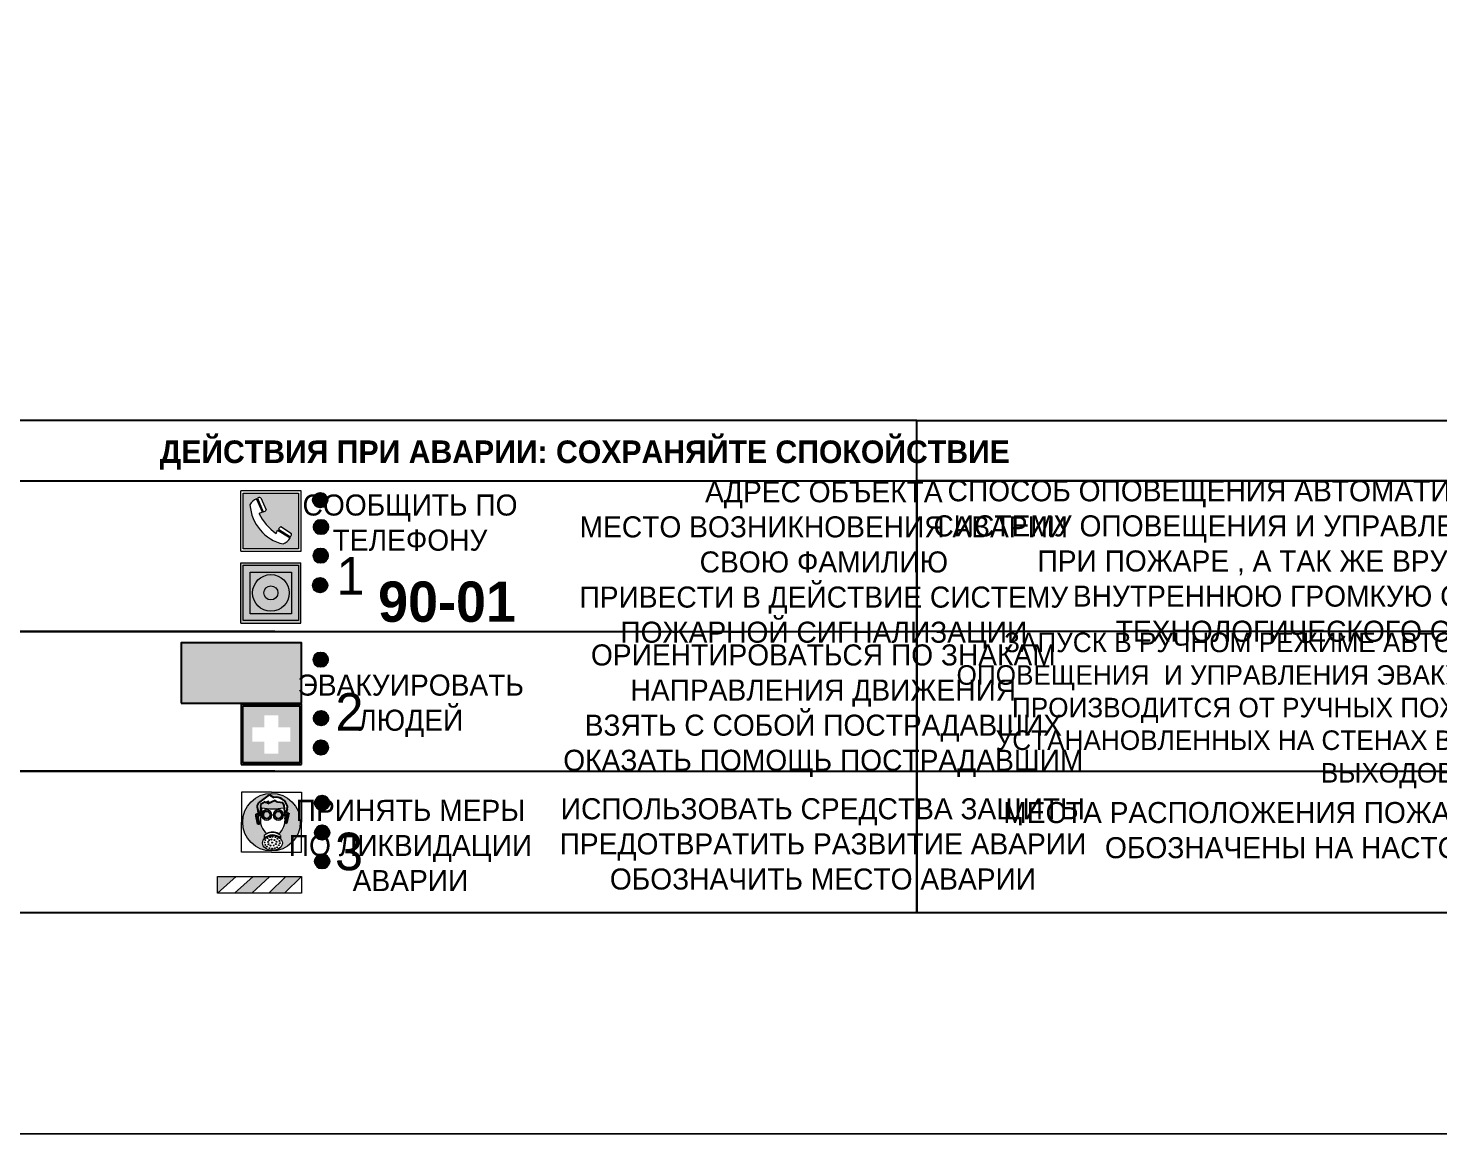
# Model space of a CAD drawing. Header units: millimetres. Extents: x 13810 to 67229, y 12374 to 21950.
# Drawn here: x 32982.2 to 33169.7, y 15334.7 to 15482.9 of the extents above; entities that cross this region are included whole.
import ezdxf

# ---------------------------------------------------------------- set-up
doc = ezdxf.new("R2010")
doc.units = ezdxf.units.MM
doc.styles.add('обычный', font='arial.ttf')

# ---------------------------------------------------------------- blocks, each defined once
blk = doc.blocks.new('A$C38D26F80')
h = blk.add_hatch(color=5)
h.dxf.hatch_style = 1
h.paths.add_polyline_path([(-8.77, -4.48, 1), (-0.19, -4.48, 1)])
h.paths.add_polyline_path([(-6.75, -3.58), (-6.75, -3.31), (-6.62, -3.22), (-6.5, -3.22), (-6.42, -3.3), (-6.39, -3.28), (-6.59, -2.23), (-6.59, -2.01), (-6.38, -1.58), (-4.76, -0.4), (-4.13, -0.79, -0.362848), (-2.1, -2.1, -0.201049), (-2.17, -2.48, 0.085434), (-2.26, -3.13), (-1.9, -3.16), (-2.25, -4.7), (-2.4, -4.59), (-2.43, -4.34), (-2.36, -4.34), (-2.14, -3.34), (-2.47, -3.42), (-2.58, -1.95), (-2.77, -1.58), (-3.58, -1.52), (-3.92, -1.26), (-5.05, -1.73), (-4.87, -1.39), (-5.41, -1.6), (-5.41, -1.46), (-6.13, -1.87), (-6.18, -3.5), (-6.56, -3.47), (-6.37, -4.59), (-6.16, -4.43), (-6.16, -4.66), (-6.36, -4.79), (-6.37, -4.8), (-6.51, -4.76)], flags=16)
h.paths.add_polyline_path([(-6.51, -4.76), (-6.36, -4.79), (-6.37, -4.8)], flags=0)
h.paths.add_polyline_path([(-5.92, -2.34, 0.089508), (-2.67, -2.35), (-2.48, -3.88, -0.268602), (-3.4, -6.18, 0.262449), (-5.2, -6.18, -0.268602), (-6.11, -3.88)], flags=16)
edge = h.paths.add_edge_path(flags=16)
edge.add_ellipse((-5.19, -3.41), major_axis=(0, 0.842), ratio=0.848992, start_angle=0, end_angle=360)
edge = h.paths.add_edge_path(flags=0)
edge.add_ellipse((-5.19, -3.39), major_axis=(0, 0.665), ratio=0.853798, start_angle=0, end_angle=360)
edge = h.paths.add_edge_path(flags=0)
edge.add_ellipse((-5.19, -3.4), major_axis=(0, 0.528), ratio=0.864094, start_angle=0, end_angle=360)
edge = h.paths.add_edge_path(flags=16)
edge.add_ellipse((-3.47, -3.4), major_axis=(0, 0.842), ratio=0.848992, start_angle=0, end_angle=360)
h.paths.add_polyline_path([(-3.13, -6.45), (-3.13, -6.84, 0.383174), (-5.57, -6.85), (-5.57, -6.49, -0.369952)], flags=16)
edge = h.paths.add_edge_path(flags=0)
edge.add_ellipse((-3.47, -3.39), major_axis=(0, 0.665), ratio=0.853798, start_angle=0, end_angle=360)
edge = h.paths.add_edge_path(flags=0)
edge.add_ellipse((-3.47, -3.4), major_axis=(0, 0.528), ratio=0.864094, start_angle=0, end_angle=360)
edge = h.paths.add_edge_path(flags=16)
edge.add_ellipse((-4.34, -7.57), major_axis=(-1.48, 0), ratio=0.744955, start_angle=0, end_angle=360)
h.paths.add_polyline_path([(-5.01, -6.85, -1), (-5.15, -6.85, -1)], flags=0)
h.paths.add_polyline_path([(-5.33, -7.14, -1), (-5.47, -7.14, -1)], flags=0)
h.paths.add_polyline_path([(-4.61, -6.71, -1), (-4.74, -6.71, -1)], flags=16)
h.paths.add_polyline_path([(-5.43, -7.51, -1), (-5.57, -7.51, -1)], flags=0)
h.paths.add_polyline_path([(-4.26, -6.67, -1), (-4.4, -6.67, -1)], flags=16)
h.paths.add_polyline_path([(-4.74, -7.14, -1), (-4.88, -7.14, -1)], flags=0)
h.paths.add_polyline_path([(-4.93, -7.43, -1), (-5.07, -7.43, -1)], flags=0)
h.paths.add_polyline_path([(-4.41, -7.07, -1), (-4.54, -7.07, -1)], flags=0)
h.paths.add_polyline_path([(-5.33, -7.87, -1), (-5.46, -7.87, -1)], flags=0)
h.paths.add_polyline_path([(-3.8, -6.71, -1), (-3.94, -6.71, -1)], flags=16)
h.paths.add_polyline_path([(-4.85, -7.78, -1), (-4.98, -7.78, -1)], flags=0)
h.paths.add_polyline_path([(-3.96, -7.14, -1), (-4.1, -7.14, -1)], flags=0)
h.paths.add_polyline_path([(-4.33, -7.53, -1), (-4.47, -7.53, -1)], flags=0)
h.paths.add_polyline_path([(-5.09, -8.12, -1), (-5.23, -8.12, -1)], flags=0)
h.paths.add_polyline_path([(-3.5, -6.94, -1), (-3.64, -6.94, -1)], flags=0)
h.paths.add_polyline_path([(-4.54, -7.97, -1), (-4.68, -7.97, -1)], flags=0)
h.paths.add_polyline_path([(-3.66, -7.39, -1), (-3.8, -7.39, -1)], flags=0)
h.paths.add_polyline_path([(-4.73, -8.35, -1), (-4.86, -8.35, -1)], flags=0)
h.paths.add_polyline_path([(-4.09, -7.96, -1), (-4.23, -7.96, -1)], flags=0)
h.paths.add_polyline_path([(-3.77, -7.74, -1), (-3.91, -7.74, -1)], flags=0)
h.paths.add_polyline_path([(-3.22, -7.27, -1), (-3.35, -7.27, -1)], flags=0)
h.paths.add_polyline_path([(-4.34, -8.4, -1), (-4.47, -8.4, -1)], flags=0)
h.paths.add_polyline_path([(-3.16, -7.61, -1), (-3.3, -7.61, -1)], flags=0)
h.paths.add_polyline_path([(-3.9, -8.35, -1), (-4.04, -8.35, -1)], flags=0)
h.paths.add_polyline_path([(-3.32, -7.91, -1), (-3.46, -7.91, -1)], flags=0)
h.paths.add_polyline_path([(-3.55, -8.23, -1), (-3.69, -8.23, -1)], flags=0)
at = {"color": 5, "lineweight": 5}
for p, q in [((-4.48, 0), (-8.96, 0)), ((-8.96, 0), (-8.96, -4.48)), ((-4.48, 0), (0, 0)), ((0, 0), (0, -4.48)), ((-6.59, -2.01), (-6.38, -1.58)), ((-6.59, -2.23), (-6.59, -2.01)), ((-6.38, -1.58), (-4.76, -0.4)), ((-6.13, -1.87), (-6.18, -3.5)), ((-5.41, -1.46), (-6.13, -1.87)), ((-4.87, -1.39), (-5.41, -1.6)), ((-5.41, -1.6), (-5.41, -1.46)), ((-3.92, -1.26), (-5.05, -1.73)), ((-5.05, -1.73), (-4.87, -1.39)), ((-4.76, -0.4), (-4.13, -0.79)), ((-3.58, -1.52), (-3.92, -1.26)), ((-2.77, -1.58), (-3.58, -1.52)), ((-2.58, -1.95), (-2.77, -1.58)), ((-2.47, -3.42), (-2.58, -1.95)), ((-6.75, -3.31), (-6.62, -3.22)), ((-6.75, -3.58), (-6.75, -3.31)), ((-6.51, -4.76), (-6.75, -3.58)), ((-6.62, -3.22), (-6.5, -3.22)), ((-6.39, -3.28), (-6.59, -2.23)), ((-6.18, -3.5), (-6.56, -3.47)), ((-6.56, -3.47), (-6.37, -4.59)), ((-6.5, -3.22), (-6.42, -3.3)), ((-6.42, -3.3), (-6.39, -3.28)), ((-5.92, -2.34), (-6.11, -3.88)), ((-2.67, -2.34), (-2.48, -3.88)), ((-2.14, -3.34), (-2.47, -3.42)), ((-2.36, -4.34), (-2.14, -3.34)), ((-1.9, -3.16), (-2.26, -3.13)), ((-2.25, -4.7), (-1.9, -3.16)), ((-8.96, -8.96), (-8.96, -4.48)), ((-6.37, -4.8), (-6.51, -4.76)), ((-6.37, -4.59), (-6.16, -4.43)), ((-6.16, -4.66), (-6.37, -4.8)), ((-6.16, -4.43), (-6.16, -4.66)), ((-2.43, -4.34), (-2.4, -4.59)), ((-2.43, -4.34), (-2.36, -4.34)), ((-2.4, -4.59), (-2.25, -4.7)), ((0, -8.96), (0, -4.48)), ((-5.57, -6.49), (-5.57, -6.85)), ((-3.13, -6.45), (-3.13, -6.84)), ((-4.48, -8.96), (-8.96, -8.96)), ((-4.48, -8.96), (0, -8.96))]:
    blk.add_line(p, q, dxfattribs=at)
at = {"color": 5}
for p, q in [((-6.59, -2.01), (-6.38, -1.58)), ((-6.59, -2.23), (-6.59, -2.01)), ((-6.38, -1.58), (-4.76, -0.4)), ((-6.13, -1.87), (-6.18, -3.5)), ((-5.41, -1.46), (-6.13, -1.87)), ((-4.87, -1.39), (-5.41, -1.6)), ((-5.41, -1.6), (-5.41, -1.46)), ((-3.92, -1.26), (-5.05, -1.73)), ((-5.05, -1.73), (-4.87, -1.39)), ((-4.76, -0.4), (-4.13, -0.79)), ((-3.58, -1.52), (-3.92, -1.26)), ((-2.77, -1.58), (-3.58, -1.52)), ((-2.58, -1.95), (-2.77, -1.58)), ((-2.47, -3.42), (-2.58, -1.95)), ((-6.75, -3.31), (-6.62, -3.22)), ((-6.75, -3.58), (-6.75, -3.31)), ((-6.51, -4.76), (-6.75, -3.58)), ((-6.62, -3.22), (-6.5, -3.22)), ((-6.39, -3.28), (-6.59, -2.23)), ((-6.18, -3.5), (-6.56, -3.47)), ((-6.56, -3.47), (-6.37, -4.59)), ((-6.5, -3.22), (-6.42, -3.3)), ((-6.42, -3.3), (-6.39, -3.28)), ((-2.14, -3.34), (-2.47, -3.42)), ((-2.36, -4.34), (-2.14, -3.34)), ((-2.26, -3.13), (-1.9, -3.16)), ((-1.9, -3.16), (-2.25, -4.7)), ((-6.37, -4.8), (-6.51, -4.76)), ((-6.36, -4.79), (-6.51, -4.76)), ((-6.37, -4.59), (-6.16, -4.43)), ((-6.16, -4.66), (-6.37, -4.8)), ((-6.16, -4.66), (-6.36, -4.79)), ((-6.16, -4.43), (-6.16, -4.66)), ((-2.4, -4.59), (-2.43, -4.34)), ((-2.43, -4.34), (-2.36, -4.34)), ((-2.25, -4.7), (-2.4, -4.59))]:
    blk.add_line(p, q, dxfattribs=at)
at = {"color": 5, "lineweight": 5}
for centre, radius in [((-4.48, -4.48), 4.29), ((-5.5, -7.51), 0.0678), ((-5.4, -7.14), 0.0678), ((-5.4, -7.87), 0.0678), ((-5.16, -8.12), 0.0678), ((-5.08, -6.85), 0.0678), ((-5, -7.43), 0.0678), ((-4.91, -7.78), 0.0678), ((-4.81, -7.14), 0.0678), ((-4.79, -8.35), 0.0678), ((-4.67, -6.71), 0.0678), ((-4.61, -7.97), 0.0678), ((-4.47, -7.07), 0.0678), ((-4.4, -7.53), 0.0678), ((-4.4, -8.4), 0.0678), ((-4.33, -6.67), 0.0678), ((-4.16, -7.96), 0.0678), ((-4.03, -7.14), 0.0678), ((-3.97, -8.35), 0.0678), ((-3.87, -6.71), 0.0678), ((-3.84, -7.74), 0.0678), ((-3.73, -7.39), 0.0678), ((-3.62, -8.23), 0.0678), ((-3.57, -6.94), 0.0678), ((-3.39, -7.91), 0.0678), ((-3.28, -7.27), 0.0678), ((-3.23, -7.61), 0.0678)]:
    blk.add_circle(centre, radius, dxfattribs=at)
at = {"color": 5}
for centre, radius, start, end in [((-3.89, -2.66), 1.88, 17.387, 97.1599), ((-2.6, -2.2), 0.511, 326.3906, 11.8614), ((-0.35, -3.07), 1.91, 162.2553, 181.7878)]:
    blk.add_arc(centre, radius, start, end, dxfattribs=at)
at = {"color": 5, "lineweight": 5}
for centre, radius, start, end in [((-2.6, -2.2), 0.513, 326.4781, 11.7739), ((-3.66, -4.24), 2.47, 171.573, 231.7124), ((-4.28, 6.66), 9.15, 259.6987, 280.1569), ((-4.93, -4.24), 2.47, 308.2876, 8.427), ((-0.47, -3.05), 1.79, 161.5846, 182.4584), ((-4.33, -7.88), 1.87, 50.358, 131.5662), ((-4.3, -7.78), 1.83, 60.5889, 119.4111), ((-4.34, -8.2), 1.82, 48.4943, 132.3565)]:
    blk.add_arc(centre, radius, start, end, dxfattribs=at)
for centre, major_axis, ratio in [((-5.19, -3.41), (0, 0.842), 0.848992), ((-5.19, -3.39), (0, 0.665), 0.853798), ((-5.19, -3.4), (0, 0.528), 0.864094), ((-3.47, -3.4), (0, 0.842), 0.848992), ((-3.47, -3.39), (0, 0.665), 0.853798), ((-3.47, -3.4), (0, 0.528), 0.864094), ((-4.34, -7.57), (-1.48, 0), 0.744955)]:
    blk.add_ellipse(centre, major_axis=major_axis, ratio=ratio, dxfattribs=at)
blk = doc.blocks.new('A$C47DD6509')
at = {"lineweight": 5}
for points in [[(-8.69, 0), (-11.19, 0), (-11.19, -2.22)], [(-4.22, 0), (-6.45, 0), (-8.91, -2.22), (-6.61, -2.22)], [(0, 0), (-2.09, 0), (-4.36, -2.22), (-2.29, -2.22)]]:
    blk.add_hatch(color=242, dxfattribs=at).paths.add_polyline_path(points)
at = {"color": 242, "lineweight": 5}
for p, q in [((-11.19, -2.22), (-8.69, 0)), ((-11.19, -2.22), (-11.19, 0)), ((-11.19, 0), (-8.69, 0)), ((-11.19, 0), (0, 0)), ((-8.91, -2.22), (-6.45, 0)), ((-6.61, -2.22), (-4.22, 0)), ((-4.36, -2.22), (-2.09, 0)), ((-2.29, -2.22), (0, 0)), ((0, 0), (0, -2.22)), ((0, -2.22), (-11.19, -2.22))]:
    blk.add_line(p, q, dxfattribs=at)
blk = doc.blocks.new('A$C32E8229D')
at = {"true_color": 0xffffff}
blk.add_hatch(color=7, dxfattribs=at).paths.add_polyline_path([(0, 0), (0, -8), (16, -8), (16, 0)])
h = blk.add_hatch(color=126)
h.paths.add_polyline_path([(0.2, -0.2), (15.8, -0.2), (15.8, -7.8), (0.2, -7.8)])
h.paths.add_polyline_path([(13.49, -2.05), (12.08, -2.05), (11.37, -2.63, 0.162397), (11.29, -2.84), (11.29, -3.63), (10.35, -3.63), (10.35, -4.05), (11.68, -4.05), (11.68, -3.48), (12.26, -4.28), (11.29, -5.1), (11.29, -6.78), (11.85, -6.78), (11.85, -5.44), (12.8, -4.64), (12.8, -5.94), (14.46, -5.94), (14.46, -5.39), (13.45, -5.39), (13.45, -3.97), (12.46, -2.59), (13.15, -2.59), (13.69, -3.34), (14.18, -3)], flags=16)
h.paths.add_polyline_path([(10.74, -1.82, 1), (11.8, -1.82, 1)], flags=16)
h.paths.add_polyline_path([(9.39, -3.59), (5.99, -3.59), (6.56, -3.03), (5.91, -3.03), (5.1, -3.83), (5.91, -4.64), (6.56, -4.64), (5.99, -4.09), (9.39, -4.09)], flags=16)
h.paths.add_polyline_path([(4.29, -1.08), (1.72, -1.08), (1.72, -6.6), (4.29, -6.6)], flags=16)
at = {"color": 126}
blk.add_lwpolyline([(16, -8), (0, -8), (0, 0), (16, 0)], close=True, dxfattribs=at)
blk = doc.blocks.new('A$C18900ED3')
h = blk.add_hatch(color=126)
h.paths.add_polyline_path([(-0.18, -0.18), (-7.02, -0.18), (-7.02, -7.02), (-0.18, -7.02)])
h.paths.add_polyline_path([(-5.89, -4.46), (-5.89, -2.77), (-4.46, -2.77), (-4.46, -1.31), (-2.77, -1.31), (-2.77, -2.77), (-1.33, -2.77), (-1.33, -4.46), (-2.77, -4.46), (-2.77, -5.89), (-4.46, -5.89), (-4.46, -4.46)], flags=16)
at = {"color": 126}
for p, q in [((-7.2, 0), (-7.2, -7.2)), ((0, 0), (-7.2, 0)), ((0, -7.2), (0, 0)), ((-7.02, -7.02), (-7.02, -0.18)), ((-7.02, -0.18), (-0.18, -0.18)), ((-0.18, -0.18), (-0.18, -7.02)), ((-7.2, -7.2), (0, -7.2)), ((-0.18, -7.02), (-7.02, -7.02))]:
    blk.add_line(p, q, dxfattribs=at)
blk = doc.blocks.new('A$C456E1F9C')
at = {"lineweight": 5}
h = blk.add_hatch(color=242, dxfattribs=at)
h.paths.add_polyline_path([(0.51, -1.47), (0.51, -13.26), (12.29, -13.26), (12.29, -1.47)])
h.paths.add_polyline_path([(5.42, -4.95, -0.254479), (4.78, -5.4), (3.52, -2.53, -0.209735), (4.23, -2.4)], flags=16)
h.paths.add_polyline_path([(8.53, -8.6), (10.87, -10.17), (10.54, -10.76), (8.03, -9.13, -0.192251)], flags=16)
h.paths.add_polyline_path([(4.61, -5.49, 0.005518), (3.87, -5.72, 0.128647), (7.49, -10.01, 0.00809), (7.83, -9.33), (10.47, -10.97, -0.16736), (8.99, -12.25, -0.327862), (1.95, -3.95, -0.166952), (3.36, -2.62)], flags=16)
at = {"color": 242, "lineweight": 5}
for p, q in [((0, -13.77), (0, -0.97)), ((12.8, -0.97), (0, -0.97)), ((4.61, -5.49), (3.36, -2.62)), ((3.52, -2.53), (4.78, -5.4)), ((4.23, -2.4), (5.42, -4.95)), ((12.8, -13.77), (12.8, -0.97)), ((10.81, -10.12), (8.53, -8.6)), ((7.83, -9.33), (10.47, -10.97)), ((8.03, -9.13), (10.54, -10.76)), ((10.54, -10.76), (10.8, -10.3)), ((10.8, -10.3), (10.81, -10.12)), ((0, -13.77), (12.8, -13.77))]:
    blk.add_line(p, q, dxfattribs=at)
blk.add_lwpolyline([(0.51, -1.47), (12.29, -1.47), (12.29, -13.26), (0.51, -13.26)], close=True, dxfattribs=at)
for centre, radius, start, end in [((4.59, -5.34), 2.99, 114.2845, 152.1974), ((4.02, -3.27), 0.891, 76.3284, 123.7092), ((11.12, -3.31), 9.19, 183.9915, 256.6009), ((14.98, -39.1), 35.17, 107.1487, 108.4135), ((13.86, -0.94), 11.08, 205.5536, 234.8762), ((4.68, -4.59), 0.824, 276.9621, 334.0723), ((8.94, -9.5), 0.989, 114.4092, 157.9388), ((-13.31, 0.8), 23.44, 332.5487, 334.4027), ((7.87, -9.46), 3, 291.9291, 329.9329)]:
    blk.add_arc(centre, radius, start, end, dxfattribs=at)
blk = doc.blocks.new('A$C54414219')
at = {"true_color": 0xffffff}
h = blk.add_hatch(color=7, dxfattribs=at)
h.paths.add_polyline_path([(2.39, -9.45), (2.39, -18.3), (11.23, -18.3), (11.23, -9.45)], flags=0)
h.paths.add_polyline_path([(10.71, -13.87, -1), (2.92, -13.87, -1)], flags=0)
h.paths.add_polyline_path([(8.3, -13.87, -1), (5.33, -13.87, -1)], flags=0)
h.paths.add_polyline_path([(0.41, -7.47), (0.41, -20.27), (13.21, -20.27), (13.21, -7.47)])
h.paths.add_polyline_path([(0.92, -19.77), (12.71, -19.77), (12.71, -7.98), (0.92, -7.98)], flags=16)
h.paths.add_polyline_path([(11.23, -9.45), (11.23, -18.3), (2.39, -18.3), (2.39, -9.45)], flags=0)
at = {"lineweight": 5}
h = blk.add_hatch(color=242, dxfattribs=at)
h.paths.add_polyline_path([(12.71, -7.98), (0.92, -7.98), (0.92, -19.77), (12.71, -19.77)])
h.paths.add_polyline_path([(11.23, -18.3), (2.39, -18.3), (2.39, -9.45), (11.23, -9.45)], flags=16)
h.paths.add_polyline_path([(10.71, -13.87, -1), (2.92, -13.87, -1)], flags=0)
h.paths.add_polyline_path([(8.3, -13.87, -1), (5.33, -13.87, -1)], flags=0)
at = {"true_color": 0xffffff}
h = blk.add_hatch(color=7, dxfattribs=at)
h.paths.add_polyline_path([(2.39, -9.45), (2.39, -18.3), (11.23, -18.3), (11.23, -9.45)])
h.paths.add_polyline_path([(10.71, -13.87, -1), (2.92, -13.87, -1)], flags=16)
h.paths.add_polyline_path([(8.3, -13.87, -1), (5.33, -13.87, -1)], flags=0)
at = {"lineweight": 5}
h = blk.add_hatch(color=242, dxfattribs=at)
h.paths.add_polyline_path([(2.92, -13.87, 1), (10.71, -13.87, 1)])
h.paths.add_polyline_path([(8.3, -13.87, -1), (5.33, -13.87, -1)], flags=16)
at = {"color": 242, "lineweight": 5}
for p, q in [((0.41, -20.27), (0.41, -7.47)), ((0.41, -7.47), (13.21, -7.47)), ((0.41, -7.47), (13.21, -7.47)), ((13.21, -20.27), (13.21, -7.47)), ((0.41, -20.27), (13.21, -20.27))]:
    blk.add_line(p, q, dxfattribs=at)
for points in [[(0.92, -7.98), (12.71, -7.98), (12.71, -19.77), (0.92, -19.77)], [(2.39, -9.45), (11.23, -9.45), (11.23, -18.3), (2.39, -18.3)]]:
    blk.add_lwpolyline(points, close=True, dxfattribs=at)
for radius in [3.89, 1.49]:
    blk.add_circle((6.81, -13.87), radius, dxfattribs=at)

msp = doc.modelspace()

# ---------------------------------------------------------------- hatches: boundary and pattern name
at = {"lineweight": 0}
h = msp.add_hatch(color=256, dxfattribs=at)
h.dxf.hatch_style = 1
h.paths.add_polyline_path([(33020.03, 15420.14, 1), (33021.96, 15420.14, 1)])
h = msp.add_hatch(color=256, dxfattribs=at)
h.dxf.hatch_style = 1
h.paths.add_polyline_path([(33020.13, 15416.56, 1), (33022.06, 15416.56, 1)])
h = msp.add_hatch(color=256, dxfattribs=at)
h.dxf.hatch_style = 1
h.paths.add_polyline_path([(33020.09, 15412.75, 1), (33022.02, 15412.75, 1)])
h = msp.add_hatch(color=256, dxfattribs=at)
h.dxf.hatch_style = 1
h.paths.add_polyline_path([(33020.01, 15408.82, 1), (33021.94, 15408.82, 1)])
h = msp.add_hatch(color=256, dxfattribs=at)
h.dxf.hatch_style = 1
h.paths.add_polyline_path([(33020.09, 15398.93, 1), (33022.03, 15398.93, 1)])
h = msp.add_hatch(color=256, dxfattribs=at)
h.dxf.hatch_style = 1
h.paths.add_polyline_path([(33020.13, 15391.15, 1), (33022.07, 15391.15, 1)])
h = msp.add_hatch(color=256, dxfattribs=at)
h.dxf.hatch_style = 1
h.paths.add_polyline_path([(33020.13, 15387.25, 1), (33022.06, 15387.25, 1)])
h = msp.add_hatch(color=256, dxfattribs=at)
h.dxf.hatch_style = 1
h.paths.add_polyline_path([(33020.29, 15379.89, 1), (33022.22, 15379.89, 1)])
h = msp.add_hatch(color=256, dxfattribs=at)
h.dxf.hatch_style = 1
h.paths.add_polyline_path([(33020.28, 15375.95, 1), (33022.21, 15375.95, 1)])
h = msp.add_hatch(color=256, dxfattribs=at)
h.dxf.hatch_style = 1
h.paths.add_polyline_path([(33020.28, 15372.12, 1), (33022.21, 15372.12, 1)])

# ---------------------------------------------------------------- linework, layer by layer
at = {"color": 126, "lineweight": 0, "true_color": 0x008754}
for points in [[(32787.42, 15730.9), (33387.42, 15730.9), (33387.42, 15335.9), (32787.42, 15335.9)], [(32787.42, 15730.9), (33387.42, 15730.9), (33387.42, 15335.9), (32787.42, 15335.9)], [(32787.42, 15730.9), (33387.42, 15730.9), (33387.42, 15335.9), (32787.42, 15335.9)], [(32787.42, 15730.9), (33387.42, 15730.9), (33387.42, 15335.9), (32787.42, 15335.9)], [(32787.42, 15335.9), (33387.42, 15335.9), (33387.42, 14940.9), (32787.42, 14940.9)], [(32787.42, 15335.9), (33387.42, 15335.9), (33387.42, 14940.9), (32787.42, 14940.9)], [(32787.42, 15335.9), (33387.42, 15335.9), (33387.42, 14940.9), (32787.42, 14940.9)], [(32787.42, 15335.9), (33387.42, 15335.9), (33387.42, 14940.9), (32787.42, 14940.9)]]:
    msp.add_lwpolyline(points, close=True, dxfattribs=at)
for points in [[(32956.55, 15422.68), (33100.31, 15422.68), (33100.31, 15430.73), (32956.55, 15430.73)], [(33100.31, 15430.73), (33222.03, 15430.73), (33222.03, 15365.28), (33100.31, 15365.28)], [(33100.31, 15430.73), (33222.03, 15430.73), (33222.03, 15422.68), (33100.31, 15422.68)], [(32956.55, 15422.68), (33100.31, 15422.68), (33100.31, 15365.28), (32956.55, 15365.28)], [(33100.31, 15422.68), (33222.03, 15422.68), (33222.03, 15402.68), (33100.31, 15402.68)], [(33222.03, 15402.68), (33100.31, 15402.68), (33100.31, 15384.11), (33222.03, 15384.11)]]:
    msp.add_lwpolyline(points, close=True)
for points in [[(33014.96, 15402.68), (32956.55, 15402.68), (33100.31, 15402.68)], [(33014.96, 15384.11), (32956.55, 15384.11), (33100.31, 15384.11)]]:
    msp.add_lwpolyline(points)
for centre in [(33020.99, 15420.14), (33021.1, 15416.56), (33021.06, 15412.75), (33020.98, 15408.82), (33021.06, 15398.93), (33021.1, 15391.15), (33021.09, 15387.25), (33021.25, 15379.89), (33021.25, 15375.95), (33021.25, 15372.12)]:
    msp.add_circle(centre, 0.966)

# ---------------------------------------------------------------- block references
for name, p, xscale, yscale, zscale in [('A$C456E1F9C', (33010.44, 15421.96), 0.625, 0.625, 0.625), ('A$C54414219', (33010.18, 15416.47), 0.625, 0.625, 0.625), ('A$C18900ED3', (33018.5, 15393), 1.111111111007631, 1.111111111007631, 1.111111111007631), ('A$C38D26F80', (33018.52, 15381.33), 0.8928571427240968, 0.8928571427240968, 0.8928571427240968)]:
    msp.add_blockref(name, p, dxfattribs=dict(xscale=xscale, yscale=yscale, zscale=zscale))
at = {"xscale": -1}
msp.add_blockref('A$C32E8229D', (33018.5, 15401.15), dxfattribs=at)
at = {"color": 242, "true_color": 0xc1121c}
msp.add_blockref('A$C47DD6509', (33018.52, 15370.12), dxfattribs=at)

# ---------------------------------------------------------------- texts
at = {"lineweight": 0, "attachment_point": 5, "style": 'обычный'}
for s, insert, char_height, width in [('{\\fProxima Nova Rg|b1|i0|c204|p2;ДЕЙСТВИЯ ПРИ АВАРИИ: СОХРАНЯЙТЕ СПОКОЙСТВИЕ\\H1.6644x; }', (33056.16, 15426.13), 3, 175.1736), ('\\pi-8.4,l8.4,t8.4;{\\fProxima Nova Rg|b0|i0|c204|p2;АДРЕС ОБЪЕКТА\\PМЕСТО ВОЗНИКНОВЕНИЯ АВАРИИ\\PСВОЮ ФАМИЛИЮ\\PПРИВЕСТИ В ДЕЙСТВИЕ СИСТЕМУ \\PПОЖАРНОЙ СИГНАЛИЗАЦИИ}', (33087.94, 15411.51), 2.8, 126.6484), ('{\\fProxima Nova Rg|b0|i0|c204|p2;СПОСОБ ОПОВЕЩЕНИЯ АВТОМАТИЧЕСКИЙ ЧЕРЕЗ РЕЧЕВУЮ СИСТЕМУ ОПОВЕЩЕНИЯ И УПРАВЛЕНИЯ ЭВАКУАЦИЕЙ ЛЮДЕЙ ПРИ ПОЖАРЕ , А ТАК ЖЕ ВРУЧНУЮ, ИСПОЛЬЗУЯ ВНУТРЕННЮЮ ГРОМКУЮ СВЯЗЬ СИСТЕМЫ ТЕХНОЛОГИЧЕСКОГО ОПОВЕЩЕНИЯ.}', (33161.94, 15411.64), 2.8, 118.5618), ('{\\fProxima Nova Rg|b0|i0|c204|p2;СООБЩИТЬ ПО \\PТЕЛЕФОНУ}', (33032.93, 15417.13), 2.8, 126.6484), ('{\\fProxima Nova Rg|b0|i0|c204|p2;1\\H1.1667x; }', (33025.03, 15410.06), 5, 126.6484), ('{\\fProxima Nova Rg|b1|i0|c204|p2;\\H1.0714x;90-01\\fProxima Nova Rg|b0|i0|c204|p2;\\H0.93331x; \\H1.3449x; }', (33037.85, 15406.6), 5, 126.6484), ('{\\fProxima Nova Rg|b0|i0|c204|p2;\\P\\pt7.8;ЗАПУСК В РУЧНОМ РЕЖИМЕ АВТОМАТИЧЕСКОЙ СИСТЕМЫ ОПОВЕЩЕНИЯ  И УПРАВЛЕНИЯ ЭВАКУАЦИИ ЛЮДЕЙ ПРИ ПОЖАРЕ ПРОИЗВОДИТСЯ ОТ РУЧНЫХ ПОЖАРНЫХ ИЗВЕЩАТЕЛЕЙ, УСТАНАНОВЛЕННЫХ НА СТЕНАХ ВБЛИЗИ ЭВАКУАЦИОННЫХ ВЫХОДОВ. }', (33163.38, 15394.35), 2.6, 121.7868), ('\\pi-8.4,l8.4,t8.4;{\\fProxima Nova Rg|b0|i0|c204|p2;ОРИЕНТИРОВАТЬСЯ ПО ЗНАКАМ \\PНАПРАВЛЕНИЯ ДВИЖЕНИЯ\\PВЗЯТЬ С СОБОЙ ПОСТРАДАВШИХ\\PОКАЗАТЬ ПОМОЩЬ ПОСТРАДАВШИМ}', (33087.87, 15392.15), 2.8, 126.6484), ('{\\fProxima Nova Rg|b0|i0|c204|p2;ЭВАКУИРОВАТЬ \\PЛЮДЕЙ}', (33033.03, 15392.81), 2.8, 126.6484), ('{\\fProxima Nova Rg|b0|i0|c204|p2;2\\H1.1967x; }', (33024.88, 15391.98), 5, 126.6484), ('\\pt8.4;{\\fProxima Nova Rg|b0|i0|c204|p2;\\PМЕСТА РАСПОЛОЖЕНИЯ ПОЖАРНЫХ ИЗВЕЩАТЕЛЕЙ ОБОЗНАЧЕНЫ НА НАСТОЯЩЕМ ПЛАНЕ}', (33161.74, 15378.2), 2.8, 118.5618), ('{\\fProxima Nova Rg|b0|i0|c204|p2;ПРИНЯТЬ МЕРЫ \\PПО ЛИКВИДАЦИИ \\PАВАРИИ}', (33032.99, 15374.23), 2.8, 126.6484), ('\\pi-8.4,l8.4,t8.4;{\\fProxima Nova Rg|b0|i0|c204|p2;ИСПОЛЬЗОВАТЬ СРЕДСТВА ЗАЩИТЫ \\PПРЕДОТВРАТИТЬ РАЗВИТИЕ АВАРИИ\\PОБОЗНАЧИТЬ МЕСТО АВАРИИ}', (33087.82, 15374.42), 2.8, 126.6484), ('{\\fProxima Nova Rg|b0|i0|c204|p2;3\\H1.1967x; }', (33024.82, 15373.4), 5, 126.6484)]:
    msp.add_mtext(s, dxfattribs=dict(at, insert=insert, char_height=char_height, width=width))

doc.saveas('drawing.dxf')
